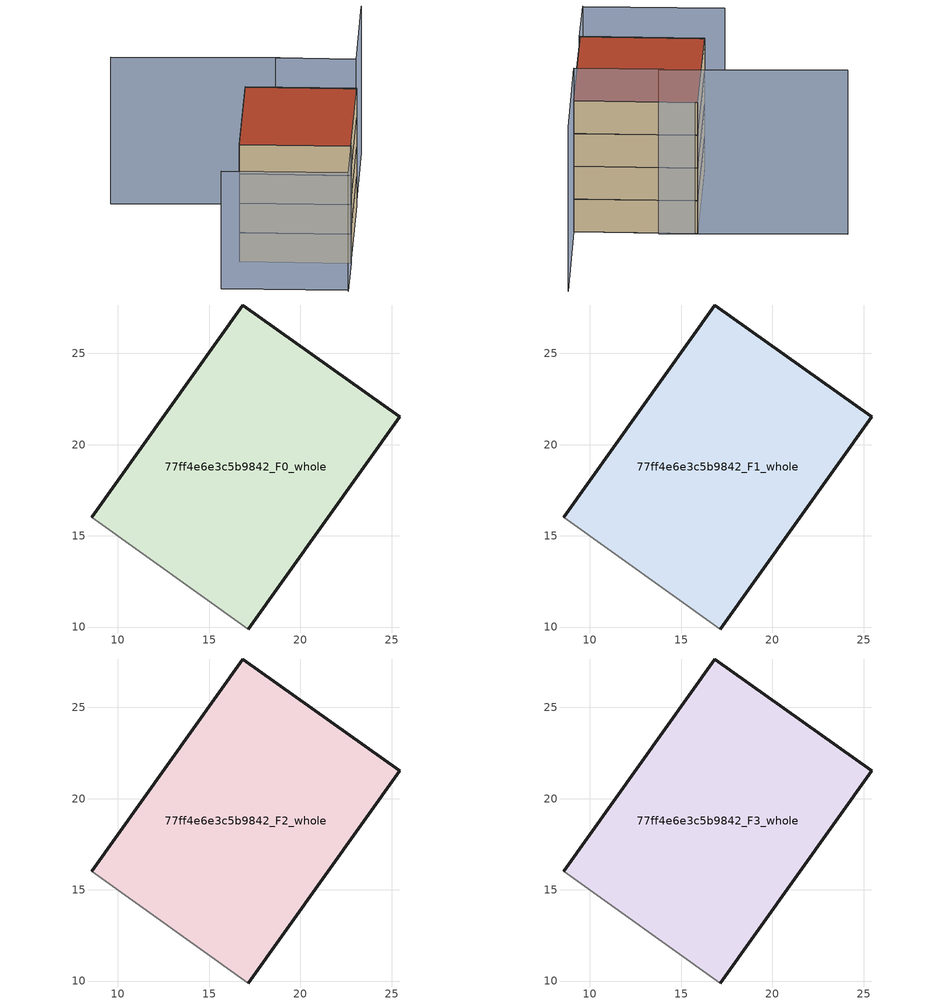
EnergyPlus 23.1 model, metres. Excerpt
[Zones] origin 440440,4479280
77ff4e6e3c5b9842_F0_whole
 floor ground (EU_floor_Construction): 17.16,9.89 25.45,21.53 16.85,27.65 8.57,16.01 z0
 wall outside (EU_wall_Construction): 8.57,16.01 16.85,27.65 25.45,21.53 17.16,9.89 z0:3
 wall adiabatic (EU_wall_Construction): 17.16,9.89 8.57,16.01 z0:3
77ff4e6e3c5b9842_F1_whole
 floor to 77ff4e6e3c5b9842_F0_whole (EU_floor_Construction): 17.16,9.89 25.45,21.53 16.85,27.65 8.57,16.01 z3
 wall outside (EU_wall_Construction): 8.57,16.01 16.85,27.65 25.45,21.53 17.16,9.89 z3:6
 wall adiabatic (EU_wall_Construction): 17.16,9.89 8.57,16.01 z3:6
77ff4e6e3c5b9842_F2_whole
 floor to 77ff4e6e3c5b9842_F1_whole (EU_floor_Construction): 17.16,9.89 25.45,21.53 16.85,27.65 8.57,16.01 z6
 wall outside (EU_wall_Construction): 8.57,16.01 16.85,27.65 25.45,21.53 17.16,9.89 z6:9
 wall adiabatic (EU_wall_Construction): 17.16,9.89 8.57,16.01 z6:9
77ff4e6e3c5b9842_F3_whole
 floor to 77ff4e6e3c5b9842_F2_whole (EU_floor_Construction): 17.16,9.89 25.45,21.53 16.85,27.65 8.57,16.01 z9
 wall outside (EU_wall_Construction): 8.57,16.01 16.85,27.65 25.45,21.53 17.16,9.89 z9:12
 wall adiabatic (EU_wall_Construction): 17.16,9.89 8.57,16.01 z9:12
 roof outside (EU_roof_Construction): 25.45,21.53 17.16,9.89 8.57,16.01 16.85,27.65 z12
shading: 3.52,11.39 13.35,4.5 / 17.3,10.01 13.27,4.38 z0:12; 33,32.28 25.41,21.55 / 25.41,21.55 19.21,25.94 / 19.6,25.81 6.27,34.67 z0:15
[Building]
EU S2 Campaign: North Axis=0; Terrain=City; Solar Distribution=FullExterior
[Site:Location]
Madrid: Latitude=40.5; Longitude=-3.5; Time Zone=1; Elevation=609
[SizingPeriod:WeatherFileDays]
AnnualSizingPeriod: Begin Month=1; Begin Day of Month=1; End Month=12; End Day of Month=31; Day of Week for Start Day=Monday; Use Weather File Daylight Saving Period=No; Use Weather File Rain and Snow Indicators=No
[MATERIAL]
EU_InternalMass_Material: Roughness=MediumRough; Thickness=0.1; Conductivity=1; Density=1800; Specific Heat=900; Thermal Absorptance=0.9; Solar Absorptance=0.7; Visible Absorptance=0.7
[MATERIAL:NOMASS] Roughness=MediumRough; Thermal Absorptance=0.9; Solar Absorptance=0.7; Visible Absorptance=0.7
Name | Thermal Resistance
EU_wall_NoMass | 1.60022
EU_roof_NoMass | 1.57597
EU_floor_NoMass | 0.470652
[CONSTRUCTION]
EU_wall_Construction: EU_wall_NoMass
EU_roof_Construction: EU_roof_NoMass
EU_floor_Construction: EU_floor_NoMass
EU_InternalMass_Construction: EU_InternalMass_Material
[ZONE] Type=1; Multiplier=1; Ceiling Height=autocalculate; Floor Area=autocalculate; Part of Total Floor Area=Yes
Name | Volume
77ff4e6e3c5b9842_F0_whole | 452.079
77ff4e6e3c5b9842_F1_whole; 77ff4e6e3c5b9842_F2_whole; 77ff4e6e3c5b9842_F3_whole | 452.08
[INTERNALMASS] Construction=EU_InternalMass_Construction; Surface Area=150.693
Name | Zone or ZoneList
77ff4e6e3c5b9842_F0_whole_EU_InternalMass | 77ff4e6e3c5b9842_F0_whole
77ff4e6e3c5b9842_F1_whole_EU_InternalMass | 77ff4e6e3c5b9842_F1_whole
77ff4e6e3c5b9842_F2_whole_EU_InternalMass | 77ff4e6e3c5b9842_F2_whole
77ff4e6e3c5b9842_F3_whole_EU_InternalMass | 77ff4e6e3c5b9842_F3_whole
[OTHEREQUIPMENT] Fuel Type=Electricity; Design Level Calculation Method=Watts/Area; Power per Zone Floor Area=1; Fraction Latent=0; Fraction Radiant=0; Fraction Lost=0; Carbon Dioxide Generation Rate=0; EndUse Subcategory=EU_Step8_InternalGains
Name | Zone or ZoneList or Space or SpaceList | Schedule
EU_Step8_InternalGain_77ff4e6e3c5b9842_F0_whole_f000 | 77ff4e6e3c5b9842_F0_whole | EU_Step8_GainSchedule_77ff4e6e3c5b9842_F0_whole_f000
EU_Step8_InternalGain_77ff4e6e3c5b9842_F1_whole_f000 | 77ff4e6e3c5b9842_F1_whole | EU_Step8_GainSchedule_77ff4e6e3c5b9842_F1_whole_f000
EU_Step8_InternalGain_77ff4e6e3c5b9842_F2_whole_f000 | 77ff4e6e3c5b9842_F2_whole | EU_Step8_GainSchedule_77ff4e6e3c5b9842_F2_whole_f000
EU_Step8_InternalGain_77ff4e6e3c5b9842_F3_whole_f000 | 77ff4e6e3c5b9842_F3_whole | EU_Step8_GainSchedule_77ff4e6e3c5b9842_F3_whole_f000
[ZONEVENTILATION:DESIGNFLOWRATE] Schedule=EU_AlwaysOn; Design Flow Rate Calculation Method=AirChanges/Hour; Air Changes per Hour=0.480704; Ventilation Type=Natural; Fan Pressure Rise=0; Fan Total Efficiency=1; Constant Term Coefficient=1; Temperature Term Coefficient=0; Velocity Term Coefficient=0; Velocity Squared Term Coefficient=0; Minimum Indoor Temperature=-100; Maximum Indoor Temperature=100; Delta Temperature=-100; Minimum Outdoor Temperature=-100; Maximum Outdoor Temperature=100; Maximum Wind Speed=40
Name | Zone or ZoneList or Space or SpaceList
EU_ConstantAir_77ff4e6e3c5b9842_F0_whole | 77ff4e6e3c5b9842_F0_whole
EU_ConstantAir_77ff4e6e3c5b9842_F1_whole | 77ff4e6e3c5b9842_F1_whole
EU_ConstantAir_77ff4e6e3c5b9842_F2_whole | 77ff4e6e3c5b9842_F2_whole
EU_ConstantAir_77ff4e6e3c5b9842_F3_whole | 77ff4e6e3c5b9842_F3_whole
[HVACTEMPLATE:THERMOSTAT] Constant Heating Setpoint=20; Constant Cooling Setpoint=50
EU_HeatOnly_77ff4e6e3c5b9842_F0_whole; EU_HeatOnly_77ff4e6e3c5b9842_F1_whole; EU_HeatOnly_77ff4e6e3c5b9842_F2_whole; EU_HeatOnly_77ff4e6e3c5b9842_F3_whole
[HVACTEMPLATE:ZONE:IDEALLOADSAIRSYSTEM] System Availability Schedule=EU_AlwaysOn; Maximum Heating Supply Air Temperature=50; Minimum Cooling Supply Air Temperature=13; Maximum Heating Supply Air Humidity Ratio=0.0156; Minimum Cooling Supply Air Humidity Ratio=0.0077; Heating Limit=NoLimit; Cooling Limit=NoLimit; Heating Availability Schedule=EU_AlwaysOn; Cooling Availability Schedule=EU_CoolingOff; Dehumidification Control Type=ConstantSensibleHeatRatio; Cooling Sensible Heat Ratio=0.7; Dehumidification Setpoint=60; Humidification Control Type=None; Humidification Setpoint=30; Outdoor Air Method=None; Outdoor Air Flow Rate per Person=0.00944; Outdoor Air Flow Rate per Zone Floor Area=0; Outdoor Air Flow Rate per Zone=0; Demand Controlled Ventilation Type=None; Outdoor Air Economizer Type=NoEconomizer; Heat Recovery Type=None; Sensible Heat Recovery Effectiveness=0.7; Latent Heat Recovery Effectiveness=0.65
Name | Template Thermostat
77ff4e6e3c5b9842_F0_whole | EU_HeatOnly_77ff4e6e3c5b9842_F0_whole
77ff4e6e3c5b9842_F1_whole | EU_HeatOnly_77ff4e6e3c5b9842_F1_whole
77ff4e6e3c5b9842_F2_whole | EU_HeatOnly_77ff4e6e3c5b9842_F2_whole
77ff4e6e3c5b9842_F3_whole | EU_HeatOnly_77ff4e6e3c5b9842_F3_whole
[SIZING:ZONE] Zone Cooling Design Supply Air Temperature Input Method=SupplyAirTemperature; Zone Cooling Design Supply Air Temperature=13; Zone Heating Design Supply Air Temperature Input Method=SupplyAirTemperature; Zone Heating Design Supply Air Temperature=50; Zone Cooling Design Supply Air Humidity Ratio=0.008; Zone Heating Design Supply Air Humidity Ratio=0.008; Cooling Design Air Flow Method=DesignDay; Cooling Design Air Flow Rate=0; Cooling Minimum Air Flow per Zone Floor Area=0.000762; Cooling Minimum Air Flow=0; Cooling Minimum Air Flow Fraction=0.2; Heating Design Air Flow Method=DesignDay; Heating Design Air Flow Rate=0; Heating Maximum Air Flow per Zone Floor Area=0.002032; Heating Maximum Air Flow=0.141576; Heating Maximum Air Flow Fraction=0.3; Account for Dedicated Outdoor Air System=No; Dedicated Outdoor Air System Control Strategy=NeutralSupplyAir; Dedicated Outdoor Air Low Setpoint Temperature for Design=autosize; Dedicated Outdoor Air High Setpoint Temperature for Design=autosize; Zone Load Sizing Method=Sensible Load Only No Latent Load; Zone Latent Cooling Design Supply Air Humidity Ratio Input Method=HumidityRatioDifference; Zone Cooling Design Supply Air Humidity Ratio Difference=0.005; Zone Latent Heating Design Supply Air Humidity Ratio Input Method=HumidityRatioDifference; Zone Humidification Design Supply Air Humidity Ratio Difference=0.005
77ff4e6e3c5b9842_F0_whole; 77ff4e6e3c5b9842_F1_whole; 77ff4e6e3c5b9842_F2_whole; 77ff4e6e3c5b9842_F3_whole
[SCHEDULE:CONSTANT]
Name | Hourly Value
EU_AlwaysOn | 1
EU_CoolingOff | 0
[SCHEDULE:FILE] Column Number=1; Rows to Skip at Top=0; Number of Hours of Data=8760; Column Separator=Comma; Interpolate to Timestep=No; Minutes per Item=60; Adjust Schedule for Daylight Savings=Yes
Name | File
EU_Step8_GainSchedule_77ff4e6e3c5b9842_F0_whole_f000 | ../../schedules/77ff4e6e3c5b9842/77ff4e6e3c5b9842_F0_whole_f000_gain.csv
EU_Step8_GainSchedule_77ff4e6e3c5b9842_F1_whole_f000 | ../../schedules/77ff4e6e3c5b9842/77ff4e6e3c5b9842_F1_whole_f000_gain.csv
EU_Step8_GainSchedule_77ff4e6e3c5b9842_F2_whole_f000 | ../../schedules/77ff4e6e3c5b9842/77ff4e6e3c5b9842_F2_whole_f000_gain.csv
EU_Step8_GainSchedule_77ff4e6e3c5b9842_F3_whole_f000 | ../../schedules/77ff4e6e3c5b9842/77ff4e6e3c5b9842_F3_whole_f000_gain.csv
